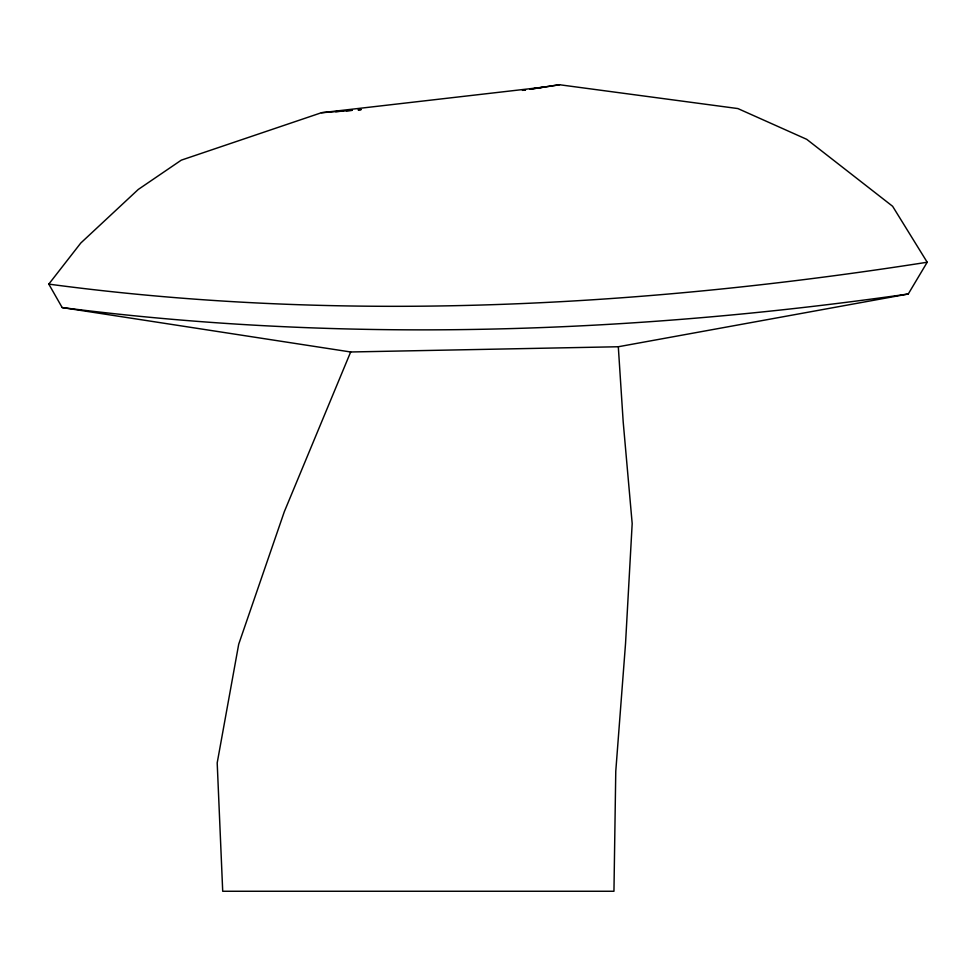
<?xml version="1.0" encoding="UTF-8"?>
<svg xmlns="http://www.w3.org/2000/svg" width="976" height="976" viewBox="0 0 976 976"><rect width="100%" height="100%" fill="white"/><g stroke="black" fill="none" stroke-linecap="round" stroke-linejoin="round"><path stroke-width="1.46" d="M350.665 351.982L284.297 511.753L238.705 644.221L217.197 762.878L222.711 891.259L613.953 891.259L615.771 771.247L625.531 643.672L632.18 523.539L623.188 421.827L618.308 346.748L350.665 351.982L62.171 307.562L48.8 284.114L80.801 243.012L138.25 189.466L181.292 160.149L321.421 112.728L343.442 110.996M618.308 346.748L908.266 293.996L927.2 262.239L892.613 206.278L806.725 139.324L737.893 108.568L559.516 84.741L529.846 89.231M530.017 89.231L559.516 84.741M525.393 89.902L522.428 90.353L525.503 89.902M927.2 262.239C637.145 307.647 340.514 323.044 48.8 284.114M908.266 293.996C628.361 333.938 343.027 343.442 62.171 307.562M321.421 112.728L545.072 86.974M335.683 111.691L352.092 110.337M346.382 110.764L352.263 110.288M361.047 109.605L358.07 109.849L361.071 109.593"/></g></svg>
